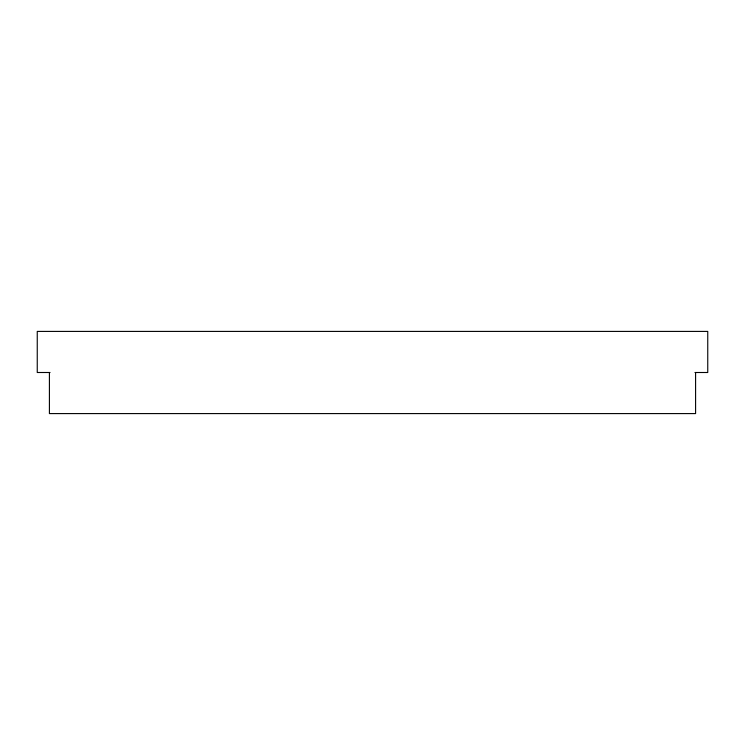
<?xml version="1.0" encoding="UTF-8"?>
<svg xmlns="http://www.w3.org/2000/svg" width="745" height="745" viewBox="0 0 745 745"><rect width="100%" height="100%" fill="white"/><g stroke="black" fill="none" stroke-linecap="round" stroke-linejoin="round"><path stroke-width="1.12" d="M50.055 372.5L37.25 372.5L37.25 331.413L707.75 331.413L707.75 372.5L694.945 372.5M695.588 372.5L695.588 413.587L49.412 413.587L49.412 372.5"/></g></svg>
